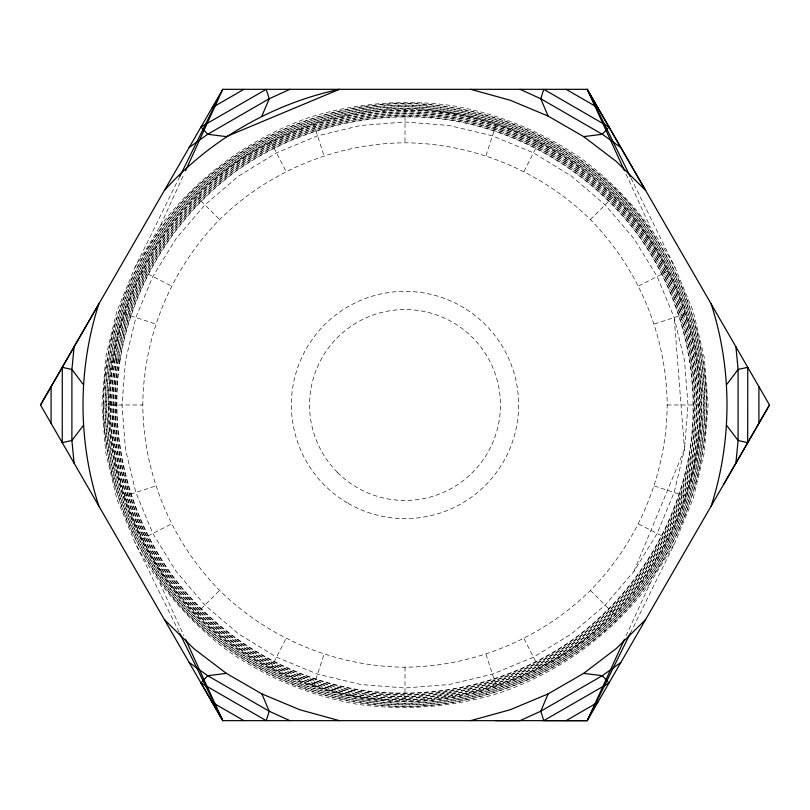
<?xml version="1.0" encoding="UTF-8"?>
<svg xmlns="http://www.w3.org/2000/svg" width="810" height="810" viewBox="0 0 810 810"><rect width="100%" height="100%" fill="white"/><g stroke="black" fill="none" stroke-linecap="round" stroke-linejoin="round"><path stroke-width="0.61" stroke-dasharray="4.05 3.04" d="M103.376 404.99C103.953 325.792 136.12 248.123 191.717 191.717C248.133 136.11 325.792 103.943 405 103.366C484.208 103.943 561.867 136.11 618.283 191.717C673.879 248.123 706.047 325.792 706.624 404.99C706.047 484.198 673.879 561.856 618.283 618.273C561.867 673.869 484.208 706.037 405 706.614C325.792 706.037 248.133 673.869 191.717 618.273C136.12 561.856 103.953 484.198 103.376 404.99L103.569 404.99C104.146 484.147 136.293 561.755 191.859 618.131C248.235 673.697 325.843 705.844 405 706.421C484.157 705.844 561.765 673.697 618.141 618.131C673.707 561.755 705.854 484.147 706.431 404.99C705.854 325.843 673.707 248.224 618.141 191.848C561.765 136.282 484.157 104.136 405 103.569C325.843 104.136 248.235 136.282 191.859 191.848C136.293 248.224 104.146 325.843 103.569 404.99M104.986 404.99C105.563 326.207 137.558 248.964 192.861 192.851C248.974 137.548 326.217 105.553 405 104.976C483.783 105.553 561.026 137.548 617.139 192.851C672.442 248.964 704.437 326.207 705.014 404.99C704.437 483.772 672.442 561.026 617.139 617.129C561.026 672.432 483.783 704.437 405 705.004C326.217 704.437 248.974 672.432 192.861 617.129C137.558 561.026 105.563 483.772 104.986 404.99L105.178 404.99C105.756 483.722 137.73 560.925 192.993 616.997C249.075 672.26 326.268 704.244 405 704.811C483.732 704.244 560.925 672.26 617.007 616.997C672.27 560.925 704.244 483.722 704.822 404.99C704.244 326.258 672.27 249.065 617.007 192.993C560.925 137.72 483.732 105.745 405 105.178C326.268 105.745 249.075 137.72 192.993 192.993C137.73 249.065 105.756 326.258 105.178 404.99M106.596 404.99C107.163 326.632 138.996 249.804 193.995 193.995C249.804 138.986 326.643 107.163 405 106.596C483.357 107.163 560.196 138.986 616.005 193.995C671.004 249.804 702.837 326.632 703.404 404.99C702.837 483.347 671.004 560.186 616.005 615.995C560.196 671.004 483.357 702.827 405 703.394C326.643 702.827 249.804 671.004 193.995 615.995C138.996 560.186 107.163 483.347 106.596 404.99L106.788 404.99C107.355 483.297 139.168 560.085 194.137 615.853C249.905 670.832 326.693 702.635 405 703.201C483.307 702.635 560.095 670.832 615.863 615.853C670.832 560.085 702.645 483.297 703.212 404.99C702.645 326.683 670.832 249.905 615.863 194.127C560.095 139.158 483.307 107.355 405 106.788C326.693 107.355 249.905 139.158 194.137 194.127C139.168 249.905 107.355 326.683 106.788 404.99M108.206 404.99C108.773 327.058 140.434 250.634 195.139 195.129C250.644 140.424 327.068 108.763 405 108.206C482.932 108.763 559.356 140.424 614.861 195.129C669.566 250.634 701.227 327.058 701.794 404.99C701.227 482.932 669.566 559.346 614.861 614.851C559.356 669.566 482.932 701.217 405 701.784C327.068 701.217 250.644 669.566 195.139 614.851C140.434 559.346 108.773 482.932 108.206 404.99L108.398 404.99C108.965 482.882 140.606 559.244 195.271 614.719C250.746 669.394 327.118 701.025 405 701.592C482.882 701.025 559.254 669.394 614.729 614.719C669.394 559.244 701.035 482.882 701.602 404.99C701.035 327.108 669.394 250.735 614.729 195.271C559.254 140.596 482.882 108.965 405 108.398C327.118 108.965 250.746 140.596 195.271 195.271C140.606 250.735 108.965 327.108 108.398 404.99M109.32 404.99C109.887 327.351 141.416 251.221 195.929 195.919C251.221 141.416 327.361 109.876 405 109.32C482.638 109.876 558.779 141.416 614.071 195.919C668.584 251.221 700.113 327.351 700.68 404.99C700.113 482.638 668.584 558.768 614.071 614.071C558.779 668.574 482.638 700.103 405 700.67C327.361 700.103 251.221 668.574 195.929 614.071C141.416 558.768 109.887 482.638 109.32 404.99L142.803 404.99C143.299 473.84 171.264 541.353 219.601 590.399C268.636 638.726 336.15 666.691 405 667.187C473.85 666.691 541.363 638.726 590.399 590.399C638.736 541.353 666.701 473.84 667.197 404.99C666.701 336.14 638.736 268.626 590.399 219.591C541.363 171.254 473.85 143.289 405 142.793C336.15 143.289 268.636 171.254 219.601 219.591C171.264 268.626 143.299 336.14 142.803 404.99M313.632 686.202L323.98 654.358M486.02 155.631L496.368 123.788M179.709 176.671L134.986 267.411L116.792 311.344L105.695 357.585L101.959 404.99L105.695 452.395L116.792 498.636L134.986 542.568L179.709 633.319M633.957 571.333L684.521 449.267L688.004 404.99L684.521 360.723L674.153 317.54L657.153 276.514L633.957 238.646L605.111 204.879L571.344 176.043L533.476 152.837L492.45 135.837L449.267 125.479L405 121.986L360.733 125.479L317.55 135.837L276.524 152.837L238.656 176.043L204.889 204.879L176.043 238.646L152.847 276.514L135.847 317.54L125.479 360.723L121.996 404.99L125.479 449.267L135.847 492.45L152.847 533.476L176.043 571.333L204.889 605.111L238.656 633.947L276.524 657.153L317.55 674.143L360.733 684.511L405 687.994L449.267 684.511L492.45 674.143L533.476 657.153L571.344 633.947L605.111 605.111L633.957 571.333L657.153 533.476L674.153 492.45L684.521 449.267L674.153 317.54M630.291 633.319L675.013 542.568L693.208 498.636L704.305 452.395L708.041 404.99L704.305 357.585L693.208 311.344L675.013 267.411L630.291 176.671M134.986 267.411L159.833 226.871L183.951 174.15M626.049 635.84L650.167 583.119L675.013 542.568M270.763 668.442L285.96 638.614M524.04 171.376L539.237 141.537M159.833 226.871C197.832 175.831 251.07 137.153 311.354 116.782C357.007 102.819 405.132 99.033 452.405 105.685C499.416 113.967 544.026 132.445 583.119 159.833C621.25 188.548 652.607 225.261 675.013 267.411M650.167 583.119C612.168 634.159 558.93 672.837 498.646 693.198C452.992 707.16 404.868 710.957 357.595 704.305C310.584 696.023 265.974 677.545 226.881 650.157C188.75 621.432 157.393 584.729 134.986 542.568M195.929 614.071L219.601 590.399M590.399 219.591L614.071 195.919M141.548 539.227L171.376 524.029M638.624 285.96L668.452 270.763M123.798 496.358L155.631 486.02M654.369 323.97L686.202 313.622M667.197 404.99L700.68 404.99M123.798 313.622L155.631 323.97M654.369 486.02L686.202 496.358M141.548 270.763L171.376 285.96M638.624 524.029L668.452 539.227M195.929 195.919L219.601 219.591M590.399 590.399L614.071 614.071M270.763 141.537L285.96 171.376M524.04 638.614L539.237 668.442M626.049 174.15L650.167 226.871M159.833 583.119L183.951 635.84M313.632 123.788L323.98 155.631M486.02 654.358L496.368 686.202M405 109.32L405 142.793M405 667.187L405 700.67M113.441 358.82C101.878 435.466 121.085 515.464 166.192 578.502C212.2 640.882 282.346 683.863 358.82 696.549C435.466 708.122 515.464 688.915 578.512 643.808C640.892 597.79 683.873 527.644 696.559 451.17C708.122 374.524 688.915 294.526 643.808 231.488C597.8 169.108 527.654 126.117 451.18 113.441C374.534 101.868 294.536 121.075 231.488 166.182C169.108 212.2 126.127 282.346 113.441 358.82M113.653 358.85C102.09 435.446 121.287 515.383 166.364 578.37C212.341 640.71 282.437 683.66 358.86 696.337C435.446 707.899 515.383 688.702 578.38 643.636C640.72 597.648 683.67 527.553 696.347 451.14C707.91 374.544 688.713 294.607 643.636 231.609C597.658 169.28 527.563 126.32 451.14 113.653C374.554 102.09 294.617 121.277 231.619 166.354C169.28 212.341 126.33 282.437 113.653 358.85M115.01 359.063C103.498 435.304 122.604 514.866 167.468 577.571C213.232 639.616 283.004 682.374 359.073 694.98C435.304 706.492 514.876 687.386 577.581 642.522C639.627 596.757 682.374 526.986 694.99 450.927C706.502 374.686 687.396 295.113 642.533 232.419C596.767 170.373 526.996 127.615 450.927 115C374.696 103.488 295.123 122.593 232.419 167.457C170.373 213.232 127.626 283.004 115.01 359.063M115.273 359.103C103.781 435.274 122.867 514.765 167.69 577.409C213.415 639.394 283.125 682.111 359.113 694.717C435.274 706.209 514.775 687.133 577.419 642.31C639.404 596.575 682.121 526.875 694.727 450.876C706.219 374.716 687.133 295.225 642.31 232.571C596.585 170.586 526.875 127.869 450.886 115.273C374.726 103.771 295.225 122.857 232.581 167.68C170.596 213.405 127.879 283.115 115.273 359.103M116.569 359.306C105.128 435.132 124.122 514.279 168.743 576.639C214.275 638.351 283.662 680.876 359.316 693.421C435.142 704.872 514.279 685.867 576.649 641.247C638.361 595.725 680.886 526.328 693.431 450.674C704.872 374.848 685.878 295.711 641.257 233.341C595.725 171.629 526.338 129.104 450.684 116.559C374.858 105.118 295.721 124.112 233.351 168.743C171.639 214.265 129.114 283.662 116.569 359.306M116.893 359.367C105.462 435.102 124.446 514.148 169.017 576.447C214.488 638.088 283.804 680.562 359.367 693.097C435.112 704.528 514.158 685.554 576.457 640.973C638.098 595.502 680.572 526.186 693.107 450.623C704.538 374.888 685.554 295.832 640.983 233.543C595.512 171.902 526.196 129.418 450.633 116.893C374.888 105.452 295.842 124.436 233.543 169.006C171.902 214.478 129.428 283.794 116.893 359.367M118.128 359.559C106.748 434.97 125.641 513.682 170.029 575.707C215.308 637.085 284.32 679.377 359.569 691.861C434.98 703.242 513.692 684.349 575.718 639.971C637.095 594.692 679.387 525.67 691.872 450.431C703.252 375.01 684.359 296.298 639.971 234.272C594.692 172.894 525.68 130.602 450.431 118.128C375.02 106.738 296.308 125.641 234.282 170.019C172.905 215.298 130.612 284.31 118.128 359.559M118.513 359.62C107.153 434.929 126.016 513.54 170.343 575.485C215.561 636.781 284.482 679.013 359.63 691.477C434.94 702.847 513.54 683.974 575.485 639.647C636.781 594.439 679.023 525.508 691.487 450.37C702.847 375.05 683.984 296.45 639.657 234.505C594.439 173.208 525.518 130.967 450.37 118.513C375.06 107.143 296.46 126.016 234.515 170.333C173.219 215.551 130.977 284.472 118.513 359.62M119.698 359.802C108.378 434.808 127.17 513.094 171.305 574.776C216.341 635.82 284.978 677.889 359.812 690.302C434.818 701.622 513.094 682.83 574.786 638.685C635.83 593.659 677.899 525.012 690.302 450.178C701.622 375.172 682.83 296.895 638.695 235.204C593.659 174.16 525.022 132.101 450.188 119.688C375.182 108.368 296.906 127.16 235.214 171.295C174.17 216.331 132.101 284.968 119.698 359.802M120.133 359.873C108.834 434.767 127.595 512.922 171.669 574.523C216.624 635.465 285.16 677.464 359.883 689.857C434.767 701.156 512.933 682.395 574.523 638.321C635.475 593.365 677.474 524.829 689.867 450.107C701.166 375.222 682.405 297.057 638.331 235.467C593.376 174.514 524.84 132.516 450.117 120.133C375.233 108.823 297.067 127.585 235.477 171.659C174.525 216.624 132.526 285.16 120.133 359.873M348.189 503.395A113.623 113.623 0 0 0 518.623 404.99A113.623 113.623 0 0 0 348.189 306.585A113.623 113.623 0 0 0 348.189 503.395M337.507 472.483A95.448 95.448 0 0 0 497.198 429.695A95.448 95.448 0 0 0 380.295 312.802A95.448 95.448 0 0 0 337.507 472.483"/><path stroke-width="1.21" d="M74.105 346.842L71.898 369.471L71.898 440.508L74.074 463.148M723.644 484.41L735.895 463.148L738.102 440.508L738.102 369.471L735.926 346.832M98.82 506.007C77.75 440.701 77.75 369.279 98.82 303.973L40.5 404.99L222.75 720.657L587.25 720.657L769.5 404.99L587.25 89.323L222.75 89.323L40.5 404.99M711.18 303.973C732.25 369.279 732.25 440.701 711.18 506.007M261.903 116.073L269.214 98.759L266.227 89.323L201.012 126.978L207.694 134.278L226.334 136.606L339.4 89.323C272.302 103.731 210.448 139.441 164.43 190.35M645.57 619.64L616.329 648.486L583.666 673.373L548.097 693.907L540.786 711.221L543.753 720.616L587.25 720.657L630.291 633.319M185.53 170.707L222.75 89.323L179.709 176.671M587.25 720.657L624.469 639.282M735.895 463.148L769.5 404.99M83.248 425.533L71.898 440.508L62.238 442.645L62.289 367.345L71.898 369.471L83.248 384.456M726.752 384.456L738.102 369.471L747.762 367.335L747.711 442.645L738.102 440.508L726.752 425.533M185.53 639.282L222.75 720.657L201.032 682.972L207.694 675.702L226.334 673.373L261.903 693.907L299.801 709.752L339.4 720.657M189.175 147.481L207.694 134.278L269.214 98.759L289.909 89.323M620.824 662.499L602.306 675.702L540.786 711.221L520.081 720.627L495.548 720.657M212.169 107.649L243.901 89.323M543.753 720.616L608.988 683.002L602.306 675.702L583.666 673.373M566.099 720.657L597.831 702.341M548.097 693.907L510.199 709.752L470.6 720.657M470.6 89.323L510.199 100.227L548.097 116.073L583.666 136.606L602.306 134.278L608.968 127.018L587.25 89.323L624.469 170.707M520.091 89.323L540.786 98.759L602.306 134.278L620.804 147.511L645.57 190.35L616.329 161.504L583.666 136.606M289.909 720.657L269.214 711.221L207.694 675.702L189.196 662.479M566.099 89.323L597.831 107.649M212.169 702.341L243.901 720.657M201.032 682.972L266.227 720.657L269.214 711.221L261.903 693.907M226.334 673.373L193.671 648.486L164.43 619.64M620.804 147.511L608.968 127.018L543.773 89.323L540.786 98.759L548.097 116.073M587.25 89.323L630.291 176.671M179.709 633.319L222.75 720.657M758.919 386.674L758.919 423.316M51.081 386.674L51.081 423.316"/></g></svg>
